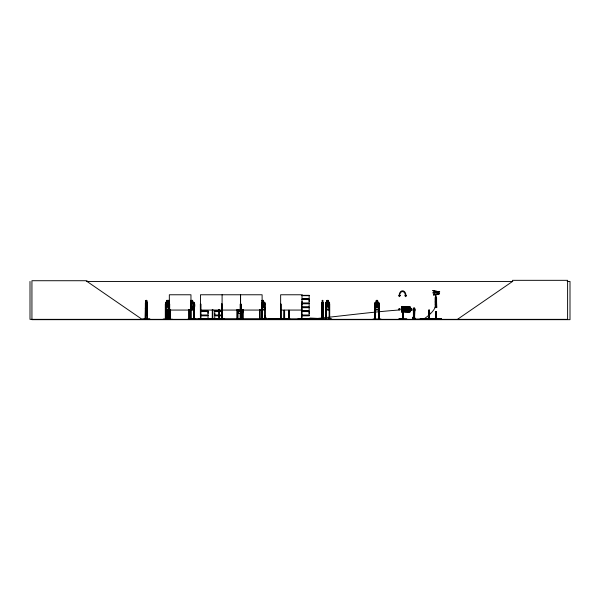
<?xml version="1.0" encoding="UTF-8"?>
<svg xmlns="http://www.w3.org/2000/svg" width="600" height="600" viewBox="0 0 600 600"><rect width="100%" height="100%" fill="white"/><g stroke="black" fill="none" stroke-linecap="round" stroke-linejoin="round"><path stroke-width="0.9" d="M208.035 313.35L208.035 311.587L201.007 311.587M221.415 315.105L214.74 315.105L214.748 313.35M302.002 303.075L302.002 299.565L309.157 299.565L309.15 303.075L302.002 303.075L302.01 301.32M309.15 313.35L309.15 311.587L302.002 311.587M309.15 301.32L309.15 299.565M414.465 318.615L414.653 311.25A1.912 0.892 -90 0 0 414.653 308.543A1.912 0.892 -90 0 0 413.385 308.543A1.912 0.892 -90 0 0 413.385 311.25L413.408 317.385M414.57 318.615L414.757 311.25A1.912 0.892 -90 0 0 414.757 308.543A1.912 0.892 -90 0 0 413.49 308.543A1.912 0.892 -90 0 0 413.49 311.25L413.993 317.618L413.055 317.76L413.888 317.325M428.737 318.772L429.405 318.772L429.457 313.86A1.275 0.593 -90 0 0 429.338 311.858L429.188 309.923M429.405 318.772L429.533 313.86A1.275 0.593 -90 0 0 429.405 311.858L429.405 311.858M264.983 319.305L265.132 315.683M413.295 317.79L413.4 317.618M413.812 317.722L413.985 317.67M192.615 302.325L193.853 302.243L190.905 302.31M413.377 317.618L412.987 317.632L413.37 317.67M428.812 318.772L428.685 313.86A1.275 0.593 -90 0 1 428.812 311.858L428.783 310.163L429.368 310.163M428.385 317.933L428.385 319.05L428.303 317.933L428.752 318.038M430.485 319.35L430.478 318.712L441.465 318.608L441.6 319.245L430.47 319.192M439.785 319.14L439.8 318.608L439.68 319.163M323.01 309.772L323.25 307.965L323.025 309.832L321.877 309.832L321.788 307.965M401.955 306.555C403.53 305.947 401.73 308.115 401.993 306.435L409.853 306.495M402.345 306.555L402.39 312.165M401.993 312.165L401.978 311.543L402.548 311.61M319.013 319.343L331.763 319.312M319.095 319.35L331.702 319.35M436.365 303.03L436.155 304.913L435.33 304.913L435.263 297.382L436.222 297.382L436.365 298.013L436.388 307.59M147.21 313.5L147.413 311.618M147.495 311.625L147.27 313.5L145.672 313.5L145.53 311.625M147.27 315.195L147.532 313.312M147.285 309.21L147.375 307.965M401.978 306.555L401.993 312.105M142.53 319.305L149.985 319.312L142.553 319.35M142.538 319.065L149.977 319.065M264.457 319.32L265.058 315.683L266.123 319.035M264.382 319.305L265.005 315.683M145.995 307.26L146.347 305.498M146.775 306.457L146.91 302.933L146.34 304.657L145.815 302.903L146.108 307.957L146.738 307.957L147.075 306.45L147.075 302.94L146.76 300.368L146.032 300.368L145.868 307.365M147.09 310.11L146.76 311.618L146.145 311.618L146.145 305.978M321.945 302.25L321.765 319.35M168.9 309.832L169.387 307.965L168.945 309.832L165.87 309.832M329.108 309.832L329.61 302.91L329.093 302.25M378.472 309.772L379.013 302.91L378.495 302.25M378.502 309.832L378.968 307.965M434.947 319.298C434.235 317.707 437.88 318.81 437.325 319.26M163.222 319.065L172.665 319.305M216.968 319.035L224.115 319.058L214.748 319.103M278.46 319.305L285.195 319.275M282.555 319.058L278.498 319.35M398.73 319.305L406.935 319.312M201.007 315.81L208.042 315.81L208.042 319.2L198.292 319.312L202.38 319.35M238.44 319.312L242.782 319.058L237.472 318.952M376.913 319.305L372.907 319.312L381.127 319.312L377.085 319.35M145.53 306.585L145.74 305.91M145.553 306.608L145.748 305.978M147.495 308.265L147.262 307.605L145.74 307.605L145.53 308.272L145.792 315.195M145.553 308.303L145.8 307.605M193.815 309.832L194.452 307.965M265.29 307.965L264.645 309.832L261.998 309.832M428.895 310.028L428.737 310.478M322.23 302.31L321.99 306.45L322.23 307.957L322.688 307.957L322.702 300.368M193.005 319.312L188.04 319.275L195.27 319.065L193.642 319.312M236.79 319.305L236.895 309.457M238.815 310.8L239.392 310.972L240.083 309.75M427.62 319.35L412.38 319.343M413.64 319.335L413.805 318.105M426.112 319.343L426.127 318.9M427.463 319.343L427.522 318.9L419.835 319.103M427.92 319.335L428.062 318.517M428.115 319.343L438.053 319.26M428.888 318.517L428.76 319.343M413.025 317.618L413.16 317.782M261.817 306.675L262.478 305.498C263.235 308.332 265.462 307.77 262.853 305.093C265.41 302.52 263.16 301.95 262.447 304.657L261.817 303.548M165.922 309.832L165.472 302.918L165.885 302.25L166.808 302.25M165.93 302.25L165.472 302.918M167.16 302.25L166.748 302.918L167.205 302.25M241.282 311.618L242.22 310.11M326.032 309.832L325.575 302.918L326.04 302.25M376.305 302.25L375.337 302.25L374.91 302.918L374.888 319.35M375.382 302.25L374.955 302.947L375.022 319.35M403.897 306.495L403.433 308.438M439.252 293.903C436.522 293.228 432.09 292.65 432.84 292.935M410.28 311.505L409.785 312.075C410.978 310.86 410.835 307.822 409.815 306.495M437.715 293.468L439.162 293.707M435.397 319.282L435.397 318.78M436.605 318.66L436.605 319.298M434.528 293.145L433.125 292.86M167.483 302.94L168.127 302.31L168.097 300.368L168.697 306.45L168.053 307.957L166.852 307.957L166.208 306.45L166.852 300.428M433.245 292.627L438.735 292.095M377.618 300.428L376.305 300.428L376.35 302.31L375.63 302.94L375.63 306.45L376.305 307.957L377.572 307.957L378.248 306.45L378.248 302.94L377.572 302.31L377.572 300.428M427.515 319.215L412.463 319.215M402.135 312.165L402.135 306.495M433.957 291.045L436.207 291.24M457.455 319.35L512.535 281.445L512.535 280.327L567.607 280.327L567.607 319.35L30 319.35L30 281.445M433.455 292.62L438.412 292.087M399.12 309.93L398.362 309.315L399.12 308.692M406.283 312.135L404.918 311.558L404.918 307.14L406.283 306.495M404.963 307.185L406.29 306.555M408.75 311.505L407.43 312.135L408.795 311.558L401.955 311.647M436.995 319.237L436.995 318.72M200.865 319.207L200.843 304.065L200.333 304.065L200.43 319.35L200.475 294.772L262.11 294.772L262.11 319.35M438.285 294.195L439.268 293.88M438.353 291.577L439.298 291.862L436.14 291.293M433.972 291L432.885 290.692L433.942 290.438L433.072 290.707M438.397 292.08L439.74 291.87L432.893 290.678M433.822 294.923L434.88 294.712M437.018 294.435L438.465 294.15M437.048 294.405L433.44 294.915L433.83 294.915M318.248 318.36C345.42 315.548 373.11 311.895 400.02 309.93C401.1 308.775 398.805 308.017 399.33 309.668M430.357 319.275L441.6 319.185M86.31 281.445L512.82 281.445M567.188 281.445L570 281.445L570 319.673L31.935 319.673L31.935 280.725L87.015 280.725L87.015 281.445L142.087 319.35M302.28 294.772L280.65 294.772L280.612 319.35M301.995 295.327L309.165 295.327M302.01 295.68L309.15 295.68M435.877 295.815L435.877 296.445M436.403 298.035L436.755 307.59L435.232 307.59M301.957 299.1L309.21 299.1M301.957 299.317L309.21 299.317M169.373 300.368L166.762 300.368L166.808 302.31M262.155 300.368L263.415 300.368L263.347 302.31L264.293 302.94L264.293 306.45L263.347 307.957L261.593 307.957M322.215 300.368L322.763 300.368L322.748 302.31M376.26 300.368L377.663 300.368L377.618 302.31M146.055 300.428L146.738 300.428M166.808 300.428L169.328 300.428M190.882 300.428L192.585 300.428L192.57 302.31L193.493 302.94L193.493 306.45L192.585 307.957L190.905 307.957M261.593 300.428L263.347 300.428M322.23 300.428L322.748 300.428M326.947 300.428L328.237 300.428L328.853 306.45L328.192 307.957L326.947 307.957L326.28 306.45L326.903 300.368L328.282 300.368L328.237 302.31M146.625 300.743L146.22 301.373L146.625 301.373M146.085 302.25L145.358 302.918L145.365 319.35M146.7 302.25L147.195 302.25M168.038 302.25L168.93 302.25M190.845 302.25L190.822 300.368L192.645 300.368L192.623 309.832M263.415 302.25L264.63 302.25L265.29 302.91L265.23 316.657M321.885 302.25L322.275 302.25M322.702 302.25L323.235 302.94L323.28 319.35M325.995 302.25L326.947 302.25M328.237 302.25L329.138 302.25M377.618 302.25L378.532 302.25M145.583 302.31L147.188 302.31M165.907 302.31L169.328 302.31L169.328 300.368M261.593 302.31L264.608 302.31M321.892 302.31L323.07 302.31M326.017 302.31L329.123 302.31M375.36 302.31L378.517 302.31M147.127 302.31L147.352 319.35M194.438 302.91L194.37 319.35M323.01 302.31L323.25 302.91M325.575 302.918L325.597 319.35L325.553 318.795M329.077 302.31L329.61 302.91M190.905 302.94L192.585 302.94M261.593 302.94L263.347 302.94L263.347 306.45L261.593 306.45M301.957 303.322L309.21 303.322M301.957 303.54L309.21 303.54M302.002 303.788L309.157 303.788L309.157 307.17L301.935 307.267L309.165 307.358M146.123 304.028L146.843 304.028L147.203 308.295M146.145 304.095L146.82 304.095M147.352 304.065L147.255 315.127L145.748 315.127M168.795 304.065L169.703 304.065L169.605 319.35M190.958 304.065L190.455 304.065L190.41 319.35M222.097 304.065L221.595 304.065L221.692 319.35M265.23 304.065L264.712 304.065L264.772 319.35M302.28 304.065L301.77 304.065L301.733 319.35M321.78 304.065L321.93 319.35M323.1 304.065L323.445 319.35L323.468 318.795L323.055 319.35L323.19 302.91M325.597 304.065L326.1 304.065L326.13 319.305M374.925 304.065L375.442 304.065L375.345 319.35M146.257 304.41L146.648 304.41L146.257 305.032M146.183 305.722L146.895 305.722M145.68 305.91L146.183 305.91M146.782 305.91L147.262 305.91M145.688 305.978L147.255 305.978M146.767 306.097L146.377 306.097L146.767 306.728M146.108 306.45L146.738 306.45M190.905 306.45L192.585 306.45M146.76 305.978L147.097 310.987L146.535 309.157L146.002 311.025L146.392 308.745L145.988 306.6L146.76 306.6M403.875 306.555L409.838 306.555M401.955 306.952L408.78 307.013L408.78 306.495M435.232 307.035L435.63 307.035M436.357 307.035L436.755 307.035M302.01 307.08L309.15 307.08M404.918 307.14L404.963 311.558M435.405 307.192L436.582 307.192M301.995 307.478L309.165 307.5L309.15 310.882L302.002 310.882M302.01 307.702L309.15 307.702M165.472 307.965L165.953 309.772L168.915 309.772M374.91 307.965L375.368 309.832M402.053 308.37L403.433 308.37M410.28 308.37L411.653 308.37L411.653 310.252L410.235 310.192L409.793 311.13L407.31 311.13L406.245 310.192L406.245 308.438L407.31 307.493L409.793 307.493L410.235 308.438L411.607 308.438M402.097 308.438L403.478 308.438L403.92 307.493L406.403 307.493L407.467 308.438L407.467 310.192L406.403 311.13L403.92 311.13L403.478 310.192L402.053 310.252M402.368 308.752L402.81 308.752L402.825 319.35L402.862 309.795M190.455 309.772L193.792 309.772M262.005 309.772L264.608 309.772M321.892 309.772L323.07 309.772M329.123 309.772L326.017 309.772L325.665 307.957M378.517 309.772L375.36 309.772L375 307.957M190.425 309.832L193.868 309.832C194.618 307.59 195.63 303.998 193.8 302.25M325.987 309.832L329.153 309.832M375.33 309.832L378.548 309.832M402.368 309.877L402.81 309.877M169.335 310.065L190.958 310.065M200.475 310.065L262.11 310.065M280.65 310.065L302.28 310.065M201.007 310.882L208.042 310.882M214.74 310.882L221.415 310.882M200.962 311.13L208.087 311.13M214.695 311.13L221.46 311.13M301.957 311.13L309.21 311.13M200.962 311.347L208.087 311.347M214.695 311.347L221.46 311.347M301.957 311.347L309.21 311.347M403.388 311.535L403.905 312.135L403.433 310.192M435.84 311.498L435.84 318.66L435.795 311.498L436.192 311.498M221.415 311.587L214.74 311.587L214.74 315.105M428.812 311.858L428.737 311.858A1.275 0.593 -90 0 0 428.618 313.86M401.955 312.045L409.853 312.135M201.007 315.105L208.042 315.105L208.042 311.587M302.002 315.105L309.157 315.105L309.157 311.587M145.733 315.195L147.33 315.195M200.962 315.345L208.087 315.345M214.695 315.345L221.46 315.345M301.957 315.345L309.21 315.345M200.962 315.562L208.087 315.562M214.695 315.562L221.46 315.562M301.957 315.562L309.21 315.562M221.415 315.81L214.74 315.81L214.74 319.2L224.123 319.305M302.002 315.81L309.157 315.81M412.463 318.105L412.463 319.103M428.37 318.195L428.993 318.157M319.77 318.48L309.847 318.24L319.77 318.48L319.77 319.35M427.995 318.517L429.817 318.517L429.817 319.185M283.995 318.757L284.663 318.757M288.608 318.757L289.267 318.757M420.562 318.743L421.838 318.743M434.835 318.78L437.115 318.78M145.11 318.795L145.575 318.795M147.405 318.795L146.947 319.35M165.27 318.795L165.855 318.795L165.847 319.35L165.81 304.065L165.308 304.065L165.308 319.35M167.13 318.795L166.538 318.795L166.575 319.35L166.583 309.457M168.757 318.795L169.755 318.795L169.748 319.35M170.032 318.795L170.618 318.795L170.61 319.35M188.88 318.795L189.547 318.795M190.403 318.795L281.062 318.795M284.572 318.915L288.69 318.915M302.505 318.877L298.005 318.877L298.005 319.35M308.7 318.877L312.308 318.877L312.308 319.35M321.735 318.795L322.147 318.795M325.545 318.795L326.153 318.795M329.145 318.795L329.76 318.795M374.88 318.795L375.495 318.795L375.48 319.35M379.155 318.795L378.54 318.795L378.555 319.35M412.567 318.9L415.095 318.9M207.788 318.952L212.25 318.952M260.19 318.952L264.653 318.952M265.155 319.035L267.548 319.35M268.395 318.923L313.095 318.923L313.095 319.35M406.897 319.043L398.745 319.043L406.912 319.305M433.395 318.945L434.243 318.945M188.04 319.065L192.968 319.043M198.322 319.065L208.035 319.103M309.15 319.103L300.21 319.35M319.08 319.065L331.733 319.065M428.062 319.05L429.75 319.05M195.278 319.305L193.567 319.035M238.47 319.275L242.79 319.305M290.737 319.298L288.067 319.275M300.263 319.312L309.165 319.207M377.145 319.312L381.097 319.275M242.625 319.305L242.647 309.457M212.962 319.312L212.888 318.795M193.845 319.312L193.875 304.065M407.43 306.495L408.795 307.14L408.78 312.105M407.423 306.555L408.705 307.185M146.137 306.562L146.528 308.317L147.083 306.593L146.88 313.312L146.265 313.312L145.935 311.805L146.205 304.095M168.885 302.25L169.387 302.91L169.297 319.35L169.335 294.772L190.958 294.772L190.958 319.35M238.583 310.11L239.528 311.618M240.743 309.75L241.447 310.972L242.002 310.8M441.465 318.608L432.143 318.712L432.165 319.252M438.112 319.335L432.908 319.185M147.142 302.25L147.413 302.94M237.645 311.618L238.208 313.44M265.815 319.305L265.267 315.683L266.123 319.305M265.29 315.683L265.942 319.305M145.553 309.21L145.358 307.965L145.493 309.21M435.33 301.522L435.465 303.03L436.02 303.03L435.952 295.507L435.533 295.507L435.33 298.013L435.263 307.59M265.215 315.683L265.507 319.305M321.803 307.957L321.938 309.832M436.59 298.035L436.582 307.59M436.515 298.035L436.47 307.59M436.155 311.498L436.192 318.66M435.585 304.118L435.6 307.59M435.472 304.118L435.457 307.59M435.39 304.118L435.405 307.59M428.993 318.517L428.993 319.05M428.82 318.517L428.82 319.05M415.2 319.103L415.2 318.105L413.7 318.105L413.7 318.9M413.46 318.9L413.46 317.228L412.928 317.228L412.928 318.9M413.34 317.228L413.34 318.9M413.055 317.228L413.055 318.9M411.57 308.438L411.57 310.192M408.645 306.495L408.645 307.013M408.645 311.587L408.645 312.105M403.478 307.185L403.478 311.505M403.185 309.795L403.185 319.35M402.495 309.795L402.457 319.35M402.278 307.072L402.278 311.528M379.103 319.35L379.103 304.065L378.593 304.065L378.69 319.35M378.968 302.91L378.968 319.35L378.885 318.795M378.735 304.065L378.817 319.35M376.95 319.35L372.938 319.275M376.305 300.368L376.305 302.31M375.3 304.065L375.24 319.35M375.127 318.795L375.15 319.35M329.61 318.795L329.685 319.35L329.707 304.065L329.197 304.065L329.16 319.35M329.565 302.91L329.565 319.35M329.34 304.065L329.423 319.35M329.22 318.795L329.295 319.35M326.993 300.428L326.993 302.31M325.957 304.065L326.002 319.35M325.875 318.795L325.897 319.35M325.733 304.065L325.8 319.35M322.275 300.368L322.29 302.31M322.11 309.457L322.125 319.35M321.975 309.457L322.043 319.35M314.31 318.48L314.31 319.35M312.9 318.48L312.9 319.35M312.382 318.923L312.382 319.35M311.52 318.877L311.52 319.35M307.44 318.48L307.44 319.35M302.257 318.795L302.28 319.35M302.175 318.795L302.138 319.35M301.98 318.795L302.055 319.35M301.913 304.065L301.875 319.35M298.793 318.877L298.793 319.35M289.215 310.32L289.267 319.312M289.125 310.32L289.125 319.312M289.05 318.757L289.058 319.312M288.743 310.32L288.743 319.312M288.66 310.32L288.608 319.312M284.603 310.32L284.663 319.312M284.52 310.32L284.572 319.312M284.452 318.757L284.438 319.312M284.22 318.757L284.22 319.312M284.138 310.32L284.077 319.312M284.055 310.32L283.995 319.312M281.055 319.35L281.017 304.065L280.507 304.065L280.507 319.35M280.875 304.065L280.92 319.35M280.815 318.795L280.748 319.35M269.108 318.923L269.108 319.35M268.395 318.877L268.395 319.35M265.23 318.795L265.29 319.35M265.17 318.795L265.155 319.35M264.653 318.795L264.653 319.35M262.252 319.35L262.252 304.065L261.743 304.065L261.743 319.35M262.028 318.795L262.05 319.35M261.885 304.065L261.84 319.35M261.697 318.795L261.697 319.35M260.13 309.457L260.19 319.35M260.077 318.795L260.077 319.35M259.612 309.457L259.612 319.35L259.56 318.795M243.225 309.945L242.58 313.5L238.163 313.5L237.585 309.945M243.225 318.795L243.225 319.35L243.165 309.457M242.708 318.795L242.708 319.35M242.513 313.058L242.572 319.35L242.452 318.795M241.995 313.058L242.055 319.35M241.935 318.795L241.935 319.35M241.035 319.35L240.998 304.065L240.24 304.065L240.24 319.35M240.855 304.065L240.9 319.35M240.743 304.065L240.743 319.35M240.6 294.772L240.585 319.35M240.487 294.772L240.487 319.35M240.382 304.065L240.337 319.35M240.195 318.795L240.195 319.35M238.125 318.795L238.125 319.35M238.065 309.457L238.005 319.35M237.608 318.795L237.608 319.35M237.548 309.457L237.487 319.35L237.413 309.457M236.955 318.795L236.955 319.35M222.097 294.772L222.097 319.35M221.962 304.065L222 319.35M221.895 318.795L221.88 319.35M221.73 304.065L221.798 319.35M221.55 318.795L221.55 319.35M219.48 309.585L219.525 319.35M219.337 309.585L219.382 319.35M219.255 318.795L219.278 319.35M219.12 309.585L219.12 319.35M218.978 309.585L218.978 319.35M218.933 318.795L218.933 319.35M212.827 309.457L212.827 319.35M212.37 318.795L212.37 319.35M212.31 309.457L212.25 319.35M207.728 318.795L207.788 319.35M207.667 318.795L207.667 319.35M207.27 318.795L207.27 319.35M207.15 318.795L207.15 319.35M200.745 318.795L200.745 319.35M200.708 304.065L200.618 319.35M200.295 318.795L200.228 319.35M194.235 319.35L194.31 304.065L193.815 304.065L193.815 319.35M191.61 318.877L191.61 319.35M190.845 300.368L190.905 309.832M190.942 318.795L190.86 319.35M190.822 304.065L190.822 319.35M190.59 304.065L190.68 319.35M190.477 318.795L190.493 319.35M188.993 309.457L188.993 319.35L188.94 309.457M170.572 309.457L170.55 319.35M170.422 309.457L170.363 319.35M170.212 309.457L170.28 319.35M170.175 318.795L170.175 319.35M170.07 309.457L170.032 319.35M169.56 304.065L169.477 319.35M169.148 304.065L169.148 319.35M169.005 318.795L169.065 319.35M168.945 304.065L168.9 319.35M168.795 309.457L168.757 319.35M167.205 319.035L167.078 309.457M166.972 318.795L166.972 319.35L166.935 309.457M166.725 309.457L166.808 319.35M165.66 304.065L165.705 319.35M165.578 318.795L165.517 319.35L165.45 304.065M147.248 318.795L147.218 319.35L147.172 314.858M146.985 314.858L146.962 319.35M146.7 300.368L146.678 302.31M146.032 300.368L146.055 302.31M145.553 319.35L145.53 304.065L145.125 319.35M145.29 318.795L145.32 319.35M435.322 307.035A104.445 32.325 -5.9 0 1 423.675 319.103M406.725 310.478L406.8 310.957L408.338 309.705L409.86 310.882L408.638 309.337L409.86 307.74L408.33 308.933L406.8 307.665L405.382 308.933L403.853 307.74L405.075 309.337L403.853 310.882L405.375 309.705L406.957 310.935L405.668 309.308C408.487 307.5 405.248 307.522 408.045 309.308L406.725 310.478M322.965 307.252L322.545 305.498C322.44 310.837 321.06 302.498 322.688 302.94L322.688 306.45L322.23 306.45L322.23 302.94L322.538 304.657L322.928 302.903L322.965 307.252M168.517 307.252L168.105 307.312L167.392 305.498L166.695 307.312L166.267 307.252L167.123 305.085L166.312 302.933L167.377 304.657L168.472 302.933L167.655 305.093L168.517 307.252M328.793 307.252L328.343 307.26L327.638 305.498L326.483 307.327L327.353 305.085L326.52 302.933L328.192 302.94L328.192 306.45L326.947 306.45L326.918 302.947L327.615 304.657L328.748 302.933L327.9 305.093L328.793 307.252M378.18 307.252L377.745 307.312L377.002 305.498L375.832 307.327L376.718 305.085L375.87 302.933L376.98 304.657L378.135 302.933L377.272 305.093L378.18 307.252M189.442 319.32L189.488 309.457L189.45 319.35M400.237 295.597L399.412 296.707L398.595 295.597L399.158 295.597A4.815 3.405 -90 0 1 402.562 290.775A4.815 3.405 -90 0 1 405.975 295.597L406.537 295.597L405.668 296.707L404.79 295.597L405.353 295.597A4.02 2.843 -90 0 0 402.51 291.57A4.02 2.843 -90 0 0 399.668 295.597L400.237 295.597M309.165 295.47L301.995 295.47L302.01 298.86L309.157 298.86L309.157 295.47M435.952 298.013L435.533 298.013L435.533 301.522L435.952 301.522L435.952 298.013M167.843 300.743L167.07 300.743L167.07 301.373L167.843 301.373L167.843 300.743M169.11 300.743L168.337 300.743L168.337 301.373L169.11 301.373L169.11 300.743M192.285 300.743L191.205 300.743L191.205 301.373L192.285 301.373L192.285 300.743M263.032 300.743L261.907 300.743L261.907 301.373L263.032 301.373L263.032 300.743M327.968 300.743L327.173 300.743L327.173 301.373L327.968 301.373L327.968 300.743M377.347 300.743L376.53 300.743L376.53 301.373L377.347 301.373L377.347 300.743M146.738 302.94L146.108 302.94L146.145 310.11L146.76 310.11L146.738 302.94M168.053 302.94L166.852 302.94L166.852 306.45L168.053 306.45L168.053 302.94M377.572 302.94L376.305 302.94L376.305 306.45L377.572 306.45L377.572 302.94M146.88 308.295L146.265 308.295L146.265 311.805L146.88 311.805L146.88 308.295M406.403 308.438L403.92 308.438L403.92 310.192L406.403 310.192L406.403 308.438M409.793 308.438L407.31 308.438L407.31 310.192L409.793 310.192L409.793 308.438M411.345 308.752L410.903 308.752L410.903 309.877L411.345 309.877L411.345 308.752M264.27 319.065L260.212 319.35L264.27 319.065M428.662 319.05L428.662 317.933L428.58 319.05"/></g></svg>
